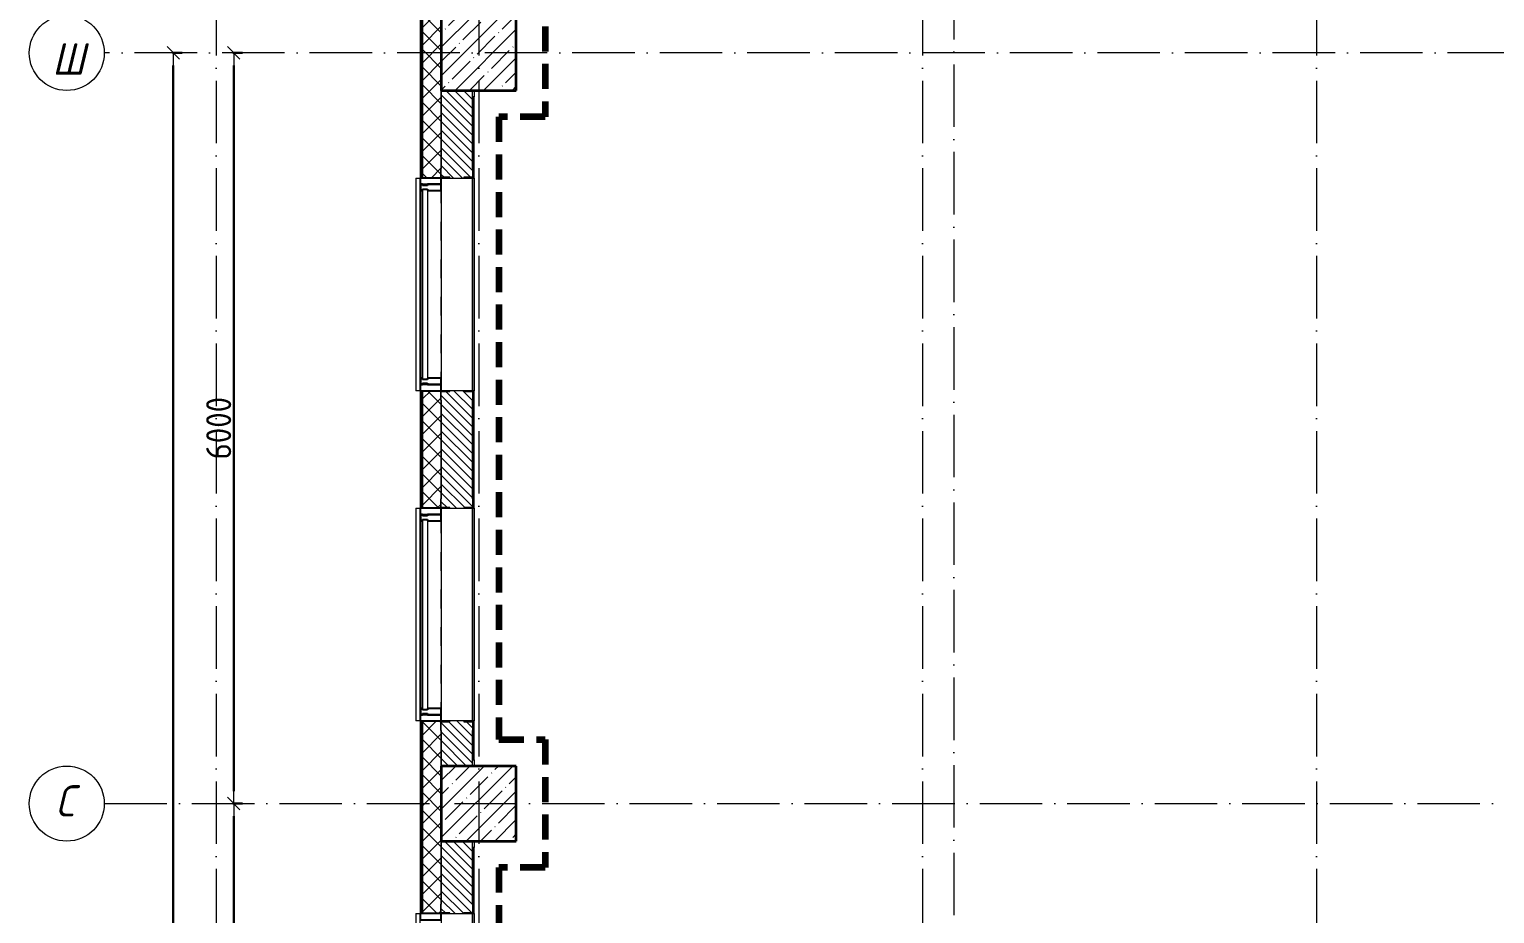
# Model space of a CAD drawing. Header units: millimetres. Extents: x -12989 to 629078, y -109036 to 555275.
# Drawn here: x 59735 to 71455, y -74595 to -67526 of the extents above; entities that cross this region are included whole.
import ezdxf

# ---------------------------------------------------------------- set-up
doc = ezdxf.new("R2010")
doc.units = ezdxf.units.MM
for name, pattern in [('50_200_ШТРИХ_1Т_ш5_п1_п1_', [700, 500, -100, 0, -100]), ('Штрих короткий', [300, 150, -150]), ('Штриховая _2 мм - 1 мм_', [300, 200, -100])]:
    doc.linetypes.add(name, pattern=pattern)
for name, color, linetype, lineweight in [('4 -стяжа', 7, 'Continuous', 30), ('Импосты витража', 7, 'Continuous', 9), ('Импосты витража-1', 7, 'Continuous', 25), ('Несущие колонны', 7, 'Continuous', 9), ('Несущие колонны-1', 7, 'Continuous', 35), ('Обобщенные модели', 7, 'Continuous', 9), ('Общие ребра', 7, 'Continuous', 9), ('Окна', 7, 'Continuous', 9), ('Оси', 7, 'Continuous', 9), ('Оси-1', 7, 'Continuous', 20), ('Оси-2', 7, '50_200_ШТРИХ_1Т_ш5_п1_п1_', 9), ('Остекление-1', 7, 'Continuous', 9), ('Перемычка-1', 7, 'Штрих короткий', 9), ('Размеры', 7, 'Continuous', 15), ('Стены', 7, 'Continuous', 9), ('Стены-1', 7, 'Continuous', 13), ('Штриховка разреза-1', 7, 'Continuous', 9)]:
    doc.layers.add(name, color=color, linetype=linetype, lineweight=lineweight)
doc.layers.add('СТ-1_1', color=7, linetype='Штриховая _2 мм - 1 мм_', lineweight=90, true_color=0x888888)
doc.layers.get('4 -стяжа').off()
doc.styles.add('ISOCPEUR_I_1', font='isocpeui.ttf', dxfattribs={"width": 0.85, "height": 2.5})
doc.styles.add('СПДС', font='isocpeur.ttf', dxfattribs={"width": 0.9})
doc.dimstyles.new('Размера А3', dxfattribs={"dimtxt": 200, "dimasz": 100, "dimexe": 70, "dimexo": 100, "dimgap": 20, "dimtad": 1, "dimdec": 0, "dimrnd": 10, "dimzin": 0, "dimdsep": 46, "dimtxsty": 'СПДС', "dimblk": 'ARROWHEAD_6', "dimcen": 1, "dimclrd": 256, "dimclre": 256, "dimclrt": 256, "dimazin": 0, "dimtfac": 1, "dimtdec": 0, "dimtmove": 2, "dimatfit": 3, "dimfxl": 1, "dimtolj": 1, "dimtzin": 0, "dimarcsym": 0})
pattern_1 = [(135, (0, 0), (-35.35534, -35.35534), [])]

# ---------------------------------------------------------------- blocks, each defined once
blk = doc.blocks.new('Ось сетки - Круг_Ø6_00__ISO-2_5_0_9K_-16731441-АИ2_02_План отделки стен 2-го этажа _Часть 2_')
at = {"layer": 'Оси-1'}
blk.add_circle((0, 0), 3, dxfattribs=at)
blk = doc.blocks.new('ARROWHEAD_6')
at = {"color": 0, "linetype": 'Continuous'}
for p, q in [((0, 0), (-1, 0)), ((-0.5, -0.5), (0.5, 0.5))]:
    blk.add_line(p, q, dxfattribs=at)
blk = doc.blocks.new('*D650')
at = {"layer": 'Defpoints', "color": 0, "transparency": 16777216}
for p in [(61264, -73715), (61370, -73715), (61264, -79715)]:
    blk.add_point(p, dxfattribs=at)
at = {"layer": 'Размеры', "lineweight": -2, "transparency": 16777216}
for p, q in [((61364, -73715), (61440, -73715)), ((61370, -79615), (61370, -73815)), ((61364, -79715), (61440, -79715))]:
    blk.add_line(p, q, dxfattribs=at)
at = {"layer": 'Размеры', "lineweight": -2, "transparency": 16777216, "xscale": 100, "yscale": 100, "zscale": 100}
for p, rotation in [((61370, -73715), 90), ((61370, -79715), 270)]:
    blk.add_blockref('ARROWHEAD_6', p, dxfattribs=dict(at, rotation=rotation))
at = {"layer": 'Размеры', "transparency": 16777216, "insert": (61250, -76715), "char_height": 200, "width": 2.49, "attachment_point": 5, "rotation": 90, "style": 'СПДС'}
blk.add_mtext('\\A1;6000', dxfattribs=at)
blk = doc.blocks.new('*D651')
at = {"layer": 'Defpoints', "color": 0, "transparency": 16777216}
for p in [(61264, -67715), (61370, -67715), (61264, -73715)]:
    blk.add_point(p, dxfattribs=at)
at = {"layer": 'Размеры', "lineweight": -2, "transparency": 16777216}
for p, q in [((61364, -67715), (61440, -67715)), ((61370, -73615), (61370, -67815)), ((61364, -73715), (61440, -73715))]:
    blk.add_line(p, q, dxfattribs=at)
at = {"layer": 'Размеры', "lineweight": -2, "transparency": 16777216, "xscale": 100, "yscale": 100, "zscale": 100}
for p, rotation in [((61370, -67715), 90), ((61370, -73715), 270)]:
    blk.add_blockref('ARROWHEAD_6', p, dxfattribs=dict(at, rotation=rotation))
at = {"layer": 'Размеры', "transparency": 16777216, "insert": (61250, -70715), "char_height": 200, "width": 2.49, "attachment_point": 5, "rotation": 90, "style": 'СПДС'}
blk.add_mtext('\\A1;6000', dxfattribs=at)
blk = doc.blocks.new('*D652')
at = {"layer": 'Defpoints', "color": 0, "transparency": 16777216}
for p in [(60780, -67715), (60887, -67715), (60780, -91965)]:
    blk.add_point(p, dxfattribs=at)
at = {"layer": 'Размеры', "lineweight": -2, "transparency": 16777216}
for p, q in [((60880, -67715), (60957, -67715)), ((60887, -91865), (60887, -67815)), ((60880, -91965), (60957, -91965))]:
    blk.add_line(p, q, dxfattribs=at)
at = {"layer": 'Размеры', "lineweight": -2, "transparency": 16777216, "xscale": 100, "yscale": 100, "zscale": 100}
for p, rotation in [((60887, -67715), 90), ((60887, -91965), 270)]:
    blk.add_blockref('ARROWHEAD_6', p, dxfattribs=dict(at, rotation=rotation))
at = {"layer": 'Размеры', "transparency": 16777216, "insert": (60767, -79840), "char_height": 200, "width": 3.19, "attachment_point": 5, "rotation": 90, "style": 'СПДС'}
blk.add_mtext('\\A1;24250', dxfattribs=at)
blk = doc.blocks.new('BSC_Колонна _Прямоугольная - 600х600-V8-АИ2_02_План отделки стен 2-го этажа _Часть 2_')
at = {"layer": 'Несущие колонны'}
h = blk.add_hatch(dxfattribs=at)
h.set_pattern_fill('FP_15', color=256, style=0, pattern_type=2)
h.set_pattern_definition([(315, (-38500, 73400), (114.04925, 114.04925), []), (315, (-38500, 73285.95), (114.04925, 114.04925), [201.613, -40.323, 3.353, -36.97])])
h.paths.add_polyline_path([(-300, -300), (300, -300), (300, 300), (-300, 300)], flags=0)
at = {"layer": 'Несущие колонны-1'}
for p, q in [((300, 300), (-300, 300)), ((-300, 300), (-300, -300)), ((300, -300), (300, 300)), ((-300, -300), (300, -300))]:
    blk.add_line(p, q, dxfattribs=at)
blk = doc.blocks.new('BSC_Колонна _Прямоугольная - 600х600-V9-АИ2_02_План отделки стен 2-го этажа _Часть 2_')
at = {"layer": 'Несущие колонны'}
h = blk.add_hatch(dxfattribs=at)
h.set_pattern_fill('FP_16', color=256, style=0, pattern_type=2)
h.set_pattern_definition([(45, (-73400, -32500), (-114.04925, 114.04925), []), (45, (-73285.95, -32500), (-114.04925, 114.04925), [201.613, -40.323, 3.353, -36.97])])
h.paths.add_polyline_path([(-300, -300), (300, -300), (300, 300), (-300, 300)], flags=0)
at = {"layer": 'Несущие колонны-1'}
for p, q in [((300, 300), (-300, 300)), ((-300, 300), (-300, -300)), ((300, -300), (300, 300)), ((-300, -300), (300, -300))]:
    blk.add_line(p, q, dxfattribs=at)
blk = doc.blocks.new('Прямоугольный импост - Откос СФТК_50х170 мм-26914083-АИ2_02_План отделки стен 2-го этажа _Часть 2_')
at = {"layer": 'Импосты витража-1'}
for p, q in [((0, 20), (-50, 20)), ((-50, 20), (-50, -150)), ((0, -144), (0, 20)), ((-50, -150), (0, -150))]:
    blk.add_line(p, q, dxfattribs=at)
blk = doc.blocks.new('PNS_Панель прямоугольная1 - Нр_Стекло - 40мм-26230645-АИ2_02_План отделки стен 2-го этажа _Часть 2_')
at = {"layer": 'Остекление-1'}
for p, q in [((-750, 40), (750, 40)), ((-760, 0), (760, 0)), ((750, 0), (-750, 0))]:
    blk.add_line(p, q, dxfattribs=at)
blk = doc.blocks.new('Прямоугольный импост - Откос СФТК_50х170 мм-26840925-АИ2_02_План отделки стен 2-го этажа _Часть 2_')
at = {"layer": 'Импосты витража-1'}
for p, q in [((-50, 20), (0, 20)), ((-50, -150), (-50, 20)), ((0, 20), (0, -144)), ((0, -150), (-50, -150))]:
    blk.add_line(p, q, dxfattribs=at)
blk = doc.blocks.new('Прямоугольный импост - Импост структурный с накладкой - 150мм-26230549-АИ2_02_План отделки стен 2-го этажа _Часть 2_')
at = {"layer": 'Импосты витража'}
for p, q in [((72933, 43280), (72933, 41780)), ((73100, 43280), (73100, 41780))]:
    blk.add_line(p, q, dxfattribs=at)
blk = doc.blocks.new('Прямоугольный импост - Импост структурный с накладкой - 150мм-V172-АИ2_02_План отделки стен 2-го этажа _Часть 2_')
at = {"layer": 'Импосты витража-1'}
for p, q in [((-25, 0), (-25, 17)), ((-25, 17), (25, 17)), ((-15, 0), (-25, 0)), ((-15, -40), (-15, 0)), ((25, 0), (15, 0)), ((15, 0), (15, -40)), ((25, 17), (25, 0)), ((-25, -150), (-25, -40)), ((-25, -40), (-15, -40)), ((15, -40), (25, -40)), ((25, -40), (25, -150)), ((25, -150), (-25, -150))]:
    blk.add_line(p, q, dxfattribs=at)
blk = doc.blocks.new('Проем_Дверь_Прямоугольный - 1700х2700h_витражные проемы-27141001-АИ2_02_План отделки стен 2-го этажа _Часть 2_')
at = {"layer": 'Перемычка-1'}
for p, q in [((850, 125), (-850, 125)), ((850, -125), (-850, -125))]:
    blk.add_line(p, q, dxfattribs=at)
blk = doc.blocks.new('Фахверк_СКБ_Уголок - 250_2700-27497298-АИ2_02_План отделки стен 2-го этажа _Часть 2_')
at = {"layer": 'Обобщенные модели'}
for p, q in [((200, 181), (125, 181)), ((125, 181), (125, 106)), ((131, 106), (131, 175)), ((131, 175), (200, 175)), ((200, 175), (200, 181)), ((125, 106), (131, 106)), ((131, -6), (125, -6)), ((125, -6), (125, -81)), ((125, -81), (200, -81)), ((131, -75), (131, -6)), ((200, -75), (131, -75)), ((200, -81), (200, -75))]:
    blk.add_line(p, q, dxfattribs=at)
blk = doc.blocks.new('Отлив_СКБ - Отлив витража_СФТК-31883956-АИ2_02_План отделки стен 2-го этажа _Часть 2_')
at = {"layer": 'Окна'}
for p, q in [((0, 3), (0, 37)), ((1700, 37), (0, 37)), ((50, 2), (1650, 2)), ((1700, 37), (1700, 3))]:
    blk.add_line(p, q, dxfattribs=at)
blk = doc.blocks.new('0125-Р-ОО-Ш2-АР-о_23_10_2024_rvt-1-АИ2_02_План отделки стен 2-го этажа _Часть 2_')
at = {"layer": 'Штриховка разреза-1'}
h = blk.add_hatch(dxfattribs=at)
h.set_pattern_fill('FP_81', color=256, style=0, pattern_type=2)
h.set_pattern_definition([(45, (0, 0), (-70.71068, 70.71068), []), (135, (0, 0), (-70.71068, -70.71068), [])])
h.paths.add_polyline_path([(73025, 14150), (73100, 14150), (73100, 15445), (73094, 15445), (73094, 15520), (72950, 15520), (72950, 14150)], flags=0)
h.paths.add_polyline_path([(73094, 17220), (73094, 17295), (73100, 17295), (73100, 18085), (73094, 18085), (73094, 18160), (72950, 18160), (72950, 17220)], flags=0)
h.paths.add_polyline_path([(73094, 19860), (73094, 19935), (73100, 19935), (73100, 21325), (73094, 21325), (73094, 21400), (72950, 21400), (72950, 19860)], flags=0)
h.paths.add_polyline_path([(73094, 23100), (73094, 23175), (73100, 23175), (73100, 23965), (73094, 23965), (73094, 24040), (72950, 24040), (72950, 23100)], flags=0)
h.paths.add_polyline_path([(72950, 25740), (73094, 25740), (73094, 25815), (73100, 25815), (73100, 27205), (73094, 27205), (73094, 27280), (72950, 27280), (72950, 26366)], flags=0)
h.paths.add_polyline_path([(73094, 28980), (73094, 29055), (73100, 29055), (73100, 29845), (73094, 29845), (73094, 29920), (72950, 29920), (72950, 28980)], flags=0)
h.paths.add_polyline_path([(73094, 31620), (73094, 31695), (73100, 31695), (73100, 33085), (73094, 33085), (73094, 33160), (72950, 33160), (72950, 31620)], flags=0)
h.paths.add_polyline_path([(73094, 34860), (73094, 34935), (73100, 34935), (73100, 35725), (73094, 35725), (73094, 35800), (72950, 35800), (72950, 34860)], flags=0)
h.paths.add_polyline_path([(73094, 37500), (73094, 37575), (73100, 37575), (73100, 38965), (73094, 38965), (73094, 39040), (72950, 39040), (72950, 37500)], flags=0)
h.paths.add_polyline_path([(72950, 40740), (73094, 40740), (73094, 40815), (73100, 40815), (73100, 41605), (73094, 41605), (73094, 41680), (72950, 41680), (72950, 40746)], flags=0)
h.paths.add_polyline_path([(73094, 43380), (73094, 43455), (73100, 43455), (73100, 44900), (72950, 44900), (72950, 43380)], flags=0)
h = blk.add_hatch(dxfattribs=at)
h.set_pattern_fill('FP_2', color=256, style=0, pattern_type=2)
h.set_pattern_definition(pattern_1)
h.paths.add_polyline_path([(73350, 32800), (73350, 33154), (73281, 33154), (73281, 33160), (73169, 33160), (73169, 33154), (73100, 33154), (73100, 32800), (73310, 32800)], flags=0)
h.paths.add_polyline_path([(73281, 34860), (73281, 34866), (73350, 34866), (73350, 35794), (73281, 35794), (73281, 35800), (73169, 35800), (73169, 35794), (73100, 35794), (73100, 34866), (73169, 34866), (73169, 34860)], flags=0)
h.paths.add_polyline_path([(73169, 37500), (73281, 37500), (73281, 37506), (73350, 37506), (73350, 38200), (73100, 38200), (73100, 37506), (73169, 37506)], flags=0)
h = blk.add_hatch(dxfattribs=at)
h.set_pattern_fill('FP_2', color=256, style=0, pattern_type=2)
h.set_pattern_definition(pattern_1)
h.paths.add_polyline_path([(73350, 26800), (73350, 27274), (73281, 27274), (73281, 27280), (73169, 27280), (73169, 27274), (73100, 27274), (73100, 26800), (73310, 26800)], flags=0)
h.paths.add_polyline_path([(73169, 28980), (73281, 28980), (73281, 28986), (73350, 28986), (73350, 29914), (73281, 29914), (73281, 29920), (73169, 29920), (73169, 29914), (73100, 29914), (73100, 28986), (73169, 28986)], flags=0)
h.paths.add_polyline_path([(73281, 31620), (73281, 31626), (73350, 31626), (73350, 32200), (73100, 32200), (73100, 31626), (73169, 31626), (73169, 31620)], flags=0)
at = {"layer": 'Общие ребра'}
for p, q in [((72938, 39040), (72938, 37500)), ((72943, 39040), (72943, 37500)), ((72950, 39040), (72950, 37500)), ((72950, 37500), (72950, 39040)), ((73100, 37575), (73100, 38200)), ((73100, 38200), (73100, 37575)), ((72938, 35800), (72938, 34860)), ((72943, 35800), (72943, 34860)), ((72950, 35800), (72950, 34860)), ((72950, 34860), (72950, 35800)), ((73100, 34935), (73100, 35725)), ((73100, 35725), (73100, 34935)), ((72938, 33160), (72938, 31620)), ((72943, 33160), (72943, 31620)), ((72950, 33160), (72950, 31620)), ((72950, 31620), (72950, 33160)), ((73100, 32800), (73100, 33085)), ((73100, 33085), (73100, 32800)), ((73100, 31695), (73100, 32200)), ((73100, 32200), (73100, 31695))]:
    blk.add_line(p, q, dxfattribs=at)
at = {"layer": 'Стены'}
for p, q in [((73350, 37500), (73350, 35800)), ((73350, 34860), (73350, 33160)), ((73350, 31620), (73350, 29920))]:
    blk.add_line(p, q, dxfattribs=at)
at = {"layer": 'Стены-1'}
for p, q in [((72930, 39040), (72930, 37500)), ((73350, 37575), (73350, 38200)), ((72930, 37500), (72950, 37500)), ((72950, 37500), (73094, 37500)), ((73169, 37500), (73281, 37500)), ((72950, 35800), (72930, 35800)), ((72930, 35800), (72930, 34860)), ((73094, 35800), (72950, 35800)), ((73281, 35800), (73169, 35800)), ((73350, 34935), (73350, 35725)), ((72930, 34860), (72950, 34860)), ((72950, 34860), (73094, 34860)), ((73169, 34860), (73281, 34860)), ((72950, 33160), (72930, 33160)), ((72930, 33160), (72930, 31620)), ((73094, 33160), (72950, 33160)), ((73281, 33160), (73169, 33160)), ((73350, 32800), (73350, 33085)), ((73350, 31695), (73350, 32200)), ((72930, 31620), (72950, 31620)), ((72950, 31620), (73094, 31620)), ((73169, 31620), (73281, 31620))]:
    blk.add_line(p, q, dxfattribs=at)
for name, p, rotation in [('BSC_Колонна _Прямоугольная - 600х600-V8-АИ2_02_План отделки стен 2-го этажа _Часть 2_', (73400, 38500), 89.9999999999999), ('Фахверк_СКБ_Уголок - 250_2700-27497298-АИ2_02_План отделки стен 2-го этажа _Часть 2_', (73275, 37375), 89.99999999999991), ('Отлив_СКБ - Отлив витража_СФТК-31883956-АИ2_02_План отделки стен 2-го этажа _Часть 2_', (72933, 35800), 90), ('Прямоугольный импост - Откос СФТК_50х170 мм-26914083-АИ2_02_План отделки стен 2-го этажа _Часть 2_', (72950, 37500), 90), ('PNS_Панель прямоугольная1 - Нр_Стекло - 40мм-26230645-АИ2_02_План отделки стен 2-го этажа _Часть 2_', (72950, 36650), 270), ('Проем_Дверь_Прямоугольный - 1700х2700h_витражные проемы-27141001-АИ2_02_План отделки стен 2-го этажа _Часть 2_', (73225, 36650), 269.9999999999999), ('Фахверк_СКБ_Уголок - 250_2700-27497298-АИ2_02_План отделки стен 2-го этажа _Часть 2_', (73175, 35925), 269.9999999999999), ('Фахверк_СКБ_Уголок - 250_2700-27497298-АИ2_02_План отделки стен 2-го этажа _Часть 2_', (73275, 34735), 89.99999999999991), ('Отлив_СКБ - Отлив витража_СФТК-31883956-АИ2_02_План отделки стен 2-го этажа _Часть 2_', (72933, 33160), 90), ('Прямоугольный импост - Откос СФТК_50х170 мм-26914083-АИ2_02_План отделки стен 2-го этажа _Часть 2_', (72950, 34860), 90), ('Проем_Дверь_Прямоугольный - 1700х2700h_витражные проемы-27141001-АИ2_02_План отделки стен 2-го этажа _Часть 2_', (73225, 34010), 269.9999999999999), ('PNS_Панель прямоугольная1 - Нр_Стекло - 40мм-26230645-АИ2_02_План отделки стен 2-го этажа _Часть 2_', (72950, 34010), 270), ('Фахверк_СКБ_Уголок - 250_2700-27497298-АИ2_02_План отделки стен 2-го этажа _Часть 2_', (73175, 33285), 269.9999999999999), ('Фахверк_СКБ_Уголок - 250_2700-27497298-АИ2_02_План отделки стен 2-го этажа _Часть 2_', (73275, 31495), 89.99999999999991), ('Отлив_СКБ - Отлив витража_СФТК-31883956-АИ2_02_План отделки стен 2-го этажа _Часть 2_', (72933, 29920), 90), ('Прямоугольный импост - Откос СФТК_50х170 мм-26914083-АИ2_02_План отделки стен 2-го этажа _Часть 2_', (72950, 31620), 90), ('Проем_Дверь_Прямоугольный - 1700х2700h_витражные проемы-27141001-АИ2_02_План отделки стен 2-го этажа _Часть 2_', (73225, 30770), 89.99999999999991)]:
    blk.add_blockref(name, p, dxfattribs=dict(rotation=rotation))
at = {"extrusion": (0, 0, -1), "rotation": 270}
for name, p in [('Прямоугольный импост - Импост структурный с накладкой - 150мм-V172-АИ2_02_План отделки стен 2-го этажа _Часть 2_', (-72950, 37425)), ('Прямоугольный импост - Импост структурный с накладкой - 150мм-V172-АИ2_02_План отделки стен 2-го этажа _Часть 2_', (-72950, 35875)), ('Прямоугольный импост - Откос СФТК_50х170 мм-26840925-АИ2_02_План отделки стен 2-го этажа _Часть 2_', (-72950, 35800)), ('Прямоугольный импост - Импост структурный с накладкой - 150мм-V172-АИ2_02_План отделки стен 2-го этажа _Часть 2_', (-72950, 34785)), ('Прямоугольный импост - Откос СФТК_50х170 мм-26840925-АИ2_02_План отделки стен 2-го этажа _Часть 2_', (-72950, 33160)), ('Прямоугольный импост - Импост структурный с накладкой - 150мм-V172-АИ2_02_План отделки стен 2-го этажа _Часть 2_', (-72950, 33235))]:
    blk.add_blockref(name, p, dxfattribs=at)
for name, p in [('Прямоугольный импост - Импост структурный с накладкой - 150мм-26230549-АИ2_02_План отделки стен 2-го этажа _Часть 2_', (0, -5880)), ('Прямоугольный импост - Импост структурный с накладкой - 150мм-26230549-АИ2_02_План отделки стен 2-го этажа _Часть 2_', (0, -8520)), ('BSC_Колонна _Прямоугольная - 600х600-V9-АИ2_02_План отделки стен 2-го этажа _Часть 2_', (73400, 32500))]:
    blk.add_blockref(name, p)
blk = doc.blocks.new('2ч2эт')
at = {"layer": 'СТ-1_1'}
for p, q in [((63860, -67203), (63860, -68227)), ((63860, -68227), (63491, -68227)), ((63491, -68227), (63491, -73203)), ((63491, -73203), (63860, -73203)), ((63860, -73203), (63860, -74227)), ((63860, -74227), (63491, -74227)), ((63491, -74227), (63491, -79203))]:
    blk.add_line(p, q, dxfattribs=at)
at = {"layer": 'Стены'}
for p, q in [((63292, -68015), (63292, -68065)), ((63280, -70415), (63280, -68715)), ((63292, -68715), (63292, -70415)), ((63280, -73055), (63280, -71355)), ((63292, -71355), (63292, -73055)), ((63292, -73365), (63292, -73415)), ((63292, -74015), (63292, -74065)), ((63280, -76295), (63280, -74595)), ((63292, -74595), (63292, -76295))]:
    blk.add_line(p, q, dxfattribs=at)
at = {"layer": 'Стены-1'}
for p, q in [((63280, -68065), (63280, -68640)), ((63292, -68065), (63280, -68065)), ((63292, -68715), (63292, -68065)), ((63286, -68715), (63292, -68715)), ((63292, -70415), (63286, -70415)), ((63292, -71355), (63292, -70415)), ((63280, -70490), (63280, -71280)), ((63286, -71355), (63292, -71355)), ((63280, -73130), (63280, -73365)), ((63292, -73055), (63286, -73055)), ((63292, -73365), (63292, -73055)), ((63280, -73365), (63292, -73365)), ((63280, -74065), (63280, -74520)), ((63292, -74065), (63280, -74065)), ((63292, -74595), (63292, -74065)), ((63286, -74595), (63292, -74595))]:
    blk.add_line(p, q, dxfattribs=at)
blk.add_blockref('0125-Р-ОО-Ш2-АР-о_23_10_2024_rvt-1-АИ2_02_План отделки стен 2-го этажа _Часть 2_', (-10070, -106215))
blk = doc.blocks.new('ось2эт')
at = {"layer": 'Оси-2'}
for p, q in [((61229.9, -54635.1), (61229.9, -107165.9)), ((63329.9, -54635.1), (63329.9, -107165.9)), ((66879.9, -54635.1), (66879.9, -91965.3)), ((70029.9, -54635.1), (70029.9, -95015.3)), ((67129.9, -55905.1), (67129.9, -91965.3)), ((81379.9, -67715.3), (60335.3, -67715.3)), ((60335.3, -73715.3), (81379.9, -73715.3))]:
    blk.add_line(p, q, dxfattribs=at)
at = {"layer": 'Оси-1', "xscale": 99.99999999999993, "yscale": 99.99999999999993, "zscale": 99.99999999999993}
for p, rotation in [((60035.3, -67715.3), 89.99999999999982), ((60035.3, -73715.3), 269.9999999999995)]:
    blk.add_blockref('Ось сетки - Круг_Ø6_00__ISO-2_5_0_9K_-16731441-АИ2_02_План отделки стен 2-го этажа _Часть 2_', p, dxfattribs=dict(at, rotation=rotation))
at = {"layer": 'Оси', "char_height": 250, "attachment_point": 1, "style": 'ISOCPEUR_I_1'}
for s, insert, width in [('\\fISOCPEUR|b0|i1|c204|p34|;\\W.9;Ш', (59918.6, -67639.2), 281.392), ('\\fISOCPEUR|b0|i1|c204|p34|;\\W.9;С', (59946.3, -73568.6), 202.025)]:
    blk.add_mtext(s, dxfattribs=dict(at, insert=insert, width=width))
at = {"layer": 'Размеры'}
for base, p1, p2, picture, middle in [((60886.6, -67715.3), (60780.5, -91965.3), (60780.5, -67715.3), '*D652', (60766.6, -79840.3)), ((61370.3, -67715.3), (61264.2, -73715.3), (61264.2, -67715.3), '*D651', (61250.3, -70715.3)), ((61370.3, -73715.3), (61264.2, -79715.3), (61264.2, -73715.3), '*D650', (61250.3, -76715.3))]:
    dim = blk.add_linear_dim(base=base, p1=p1, p2=p2, angle=90, dimstyle='Размера А3', dxfattribs=at)
    dim.commit()
    dim.dimension.update_dxf_attribs({"geometry": picture, "text_midpoint": middle})

msp = doc.modelspace()

# ---------------------------------------------------------------- block references
at = {"layer": '4 -стяжа'}
for name in ['ось2эт', '2ч2эт']:
    msp.add_blockref(name, (0, 0), dxfattribs=at)

doc.saveas('drawing.dxf')
